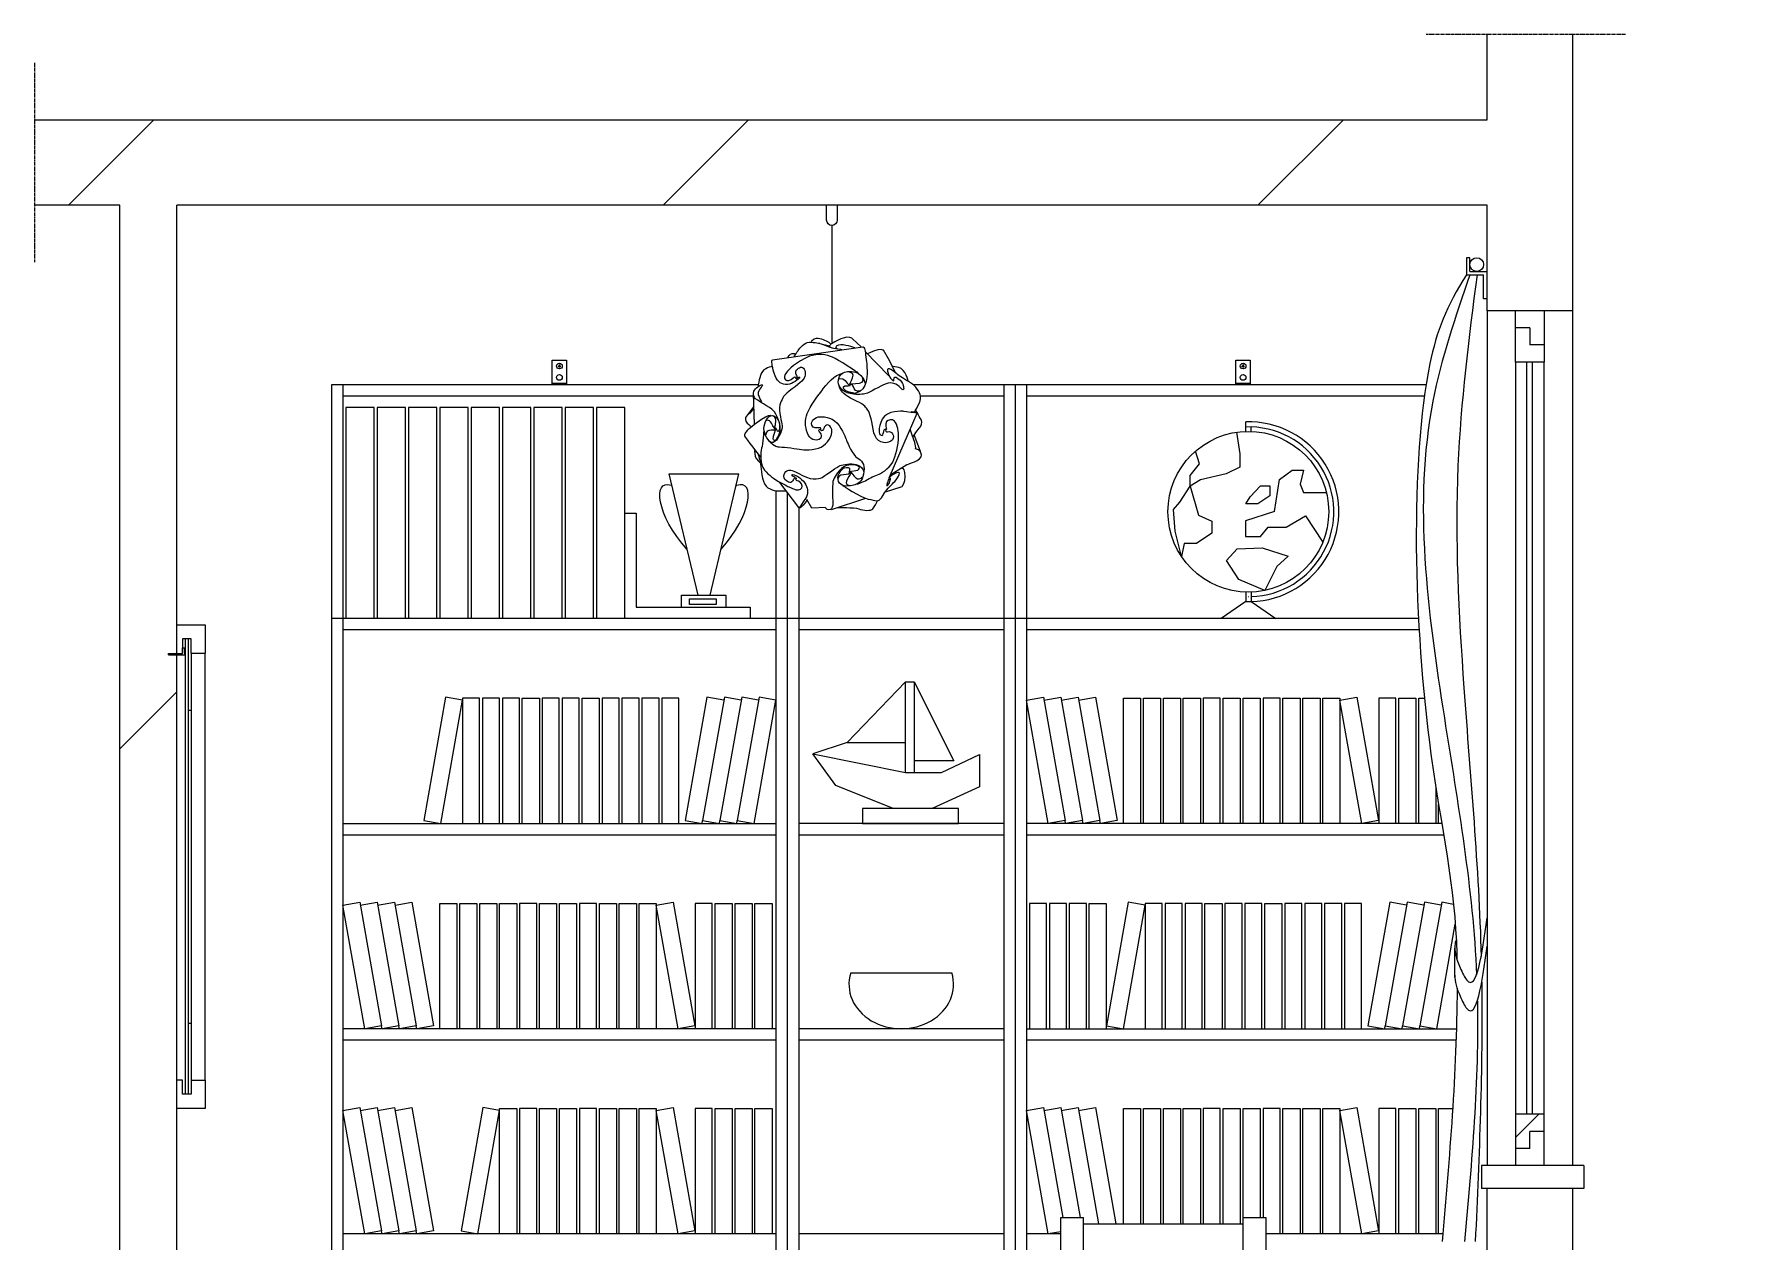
# Model space of a CAD drawing. Header units: centimetres. Extents: x -16179 to 12840, y -10704 to 3856.
# Drawn here: x -437.4 to -135.8, y -5025.3 to -4813.5 of the extents above; entities that cross this region are included whole.
import ezdxf

# ---------------------------------------------------------------- set-up
doc = ezdxf.new("R2010")
doc.units = ezdxf.units.CM
doc.header["$MEASUREMENT"] = 0
doc.linetypes.add('ACAD_ISO04W100', pattern=[0.762, 0.6096, -0.0762, 0, -0.0762])
for name, color, linetype, lineweight in [('A-LP-SEZIONI_Num_Penna__151', 151, 'Continuous', 18), ('A-prsp-2_Num_Penna__137', 137, 'Continuous', 18), ('A-SECT A-MCUT_Num_Penna__7', 7, 'Continuous', 18), ('A-SECT D-MCUT_Num_Penna__181', 181, 'Continuous', 18)]:
    doc.layers.add(name, color=color, linetype=linetype, lineweight=lineweight)

msp = doc.modelspace()

# ---------------------------------------------------------------- hatches: boundary and pattern name
at = {"layer": 'A-SECT D-MCUT_Num_Penna__181', "linetype": 'Continuous', "lineweight": 18}
h = msp.add_hatch(dxfattribs=at)
h.set_pattern_fill('ANSI31', color=181, scale=100, style=0, pattern_type=2)
h.set_pattern_definition([(45, (254.724, -5723.27), (-52.198, 52.198), [])])
h.paths.add_polyline_path([(-167.4, -4813.47), (-182.4, -4813.47), (-182.4, -4828.47), (-437.4, -4828.47), (-437.4, -4843.47), (-422.4, -4843.47), (-422.4, -5111.97), (-437.4, -5111.97), (-437.4, -5143.47), (-135.78, -5143.47), (-135.78, -5123.47), (-167.4, -5123.47), (-167.4, -5015.97), (-182.4, -5015.97), (-182.4, -5113.47), (-412.4, -5113.47), (-412.4, -4922.42), (-412.41, -4922.4), (-413.73, -4922.4, -1), (-413.73, -4922.1), (-412.4, -4922.1), (-412.4, -4843.47), (-182.4, -4843.47), (-182.4, -4861.97), (-167.4, -4861.97)])
h = msp.add_hatch(dxfattribs=at)
h.set_pattern_fill('ANSI31', color=181, scale=100, style=0, pattern_type=2)
h.set_pattern_definition([(45, (254.724, -5723.272), (-10.43957, 10.43957), [])])
h.paths.add_polyline_path([(-172.4, -5002.97), (-177.4, -5002.97), (-177.4, -5008.97), (-174.9, -5008.97), (-174.9, -5005.97), (-172.4, -5005.97)])

# ---------------------------------------------------------------- linework, layer by layer
at = {"layer": 'A-LP-SEZIONI_Num_Penna__151', "color": 151, "linetype": 'ACAD_ISO04W100', "lineweight": 18}
for p, q in [((-158.09, -4813.47), (-193.09, -4813.47)), ((-437.4, -4818.47), (-437.4, -4853.47))]:
    msp.add_line(p, q, dxfattribs=at)
at = {"layer": 'A-LP-SEZIONI_Num_Penna__151', "color": 151, "linetype": 'Continuous', "lineweight": 18}
for p, q in [((-182.4, -4861.97), (-182.4, -5011.97)), ((-167.4, -4861.97), (-167.4, -5011.97)), ((-346.48, -4874.97), (-346.48, -4870.67)), ((-346.48, -4870.67), (-343.98, -4870.67)), ((-343.98, -4870.67), (-343.98, -4874.97)), ((-226.48, -4874.97), (-226.48, -4870.67)), ((-226.48, -4870.67), (-223.98, -4870.67)), ((-223.98, -4870.67), (-223.98, -4874.97)), ((-177.4, -4870.97), (-177.4, -5002.97)), ((-172.4, -5002.97), (-172.4, -4870.97)), ((-345.48, -4871.67), (-345.27, -4871.63)), ((-345.48, -4871.67), (-344.98, -4871.67)), ((-345.48, -4871.67), (-345.27, -4871.71)), ((-345.27, -4871.63), (-345.23, -4871.42)), ((-345.23, -4871.92), (-345.27, -4871.71)), ((-345.23, -4871.42), (-345.23, -4871.92)), ((-345.23, -4871.42), (-345.19, -4871.63)), ((-345.19, -4871.71), (-345.23, -4871.92)), ((-345.19, -4871.63), (-344.98, -4871.67)), ((-345.19, -4871.71), (-344.99, -4871.67)), ((-225.48, -4871.67), (-225.27, -4871.63)), ((-225.48, -4871.67), (-224.98, -4871.67)), ((-225.48, -4871.67), (-225.27, -4871.71)), ((-225.27, -4871.63), (-225.23, -4871.42)), ((-225.23, -4871.92), (-225.27, -4871.71)), ((-225.23, -4871.42), (-225.23, -4871.92)), ((-225.23, -4871.42), (-225.19, -4871.63)), ((-225.19, -4871.71), (-225.23, -4871.92)), ((-225.19, -4871.63), (-224.98, -4871.67)), ((-225.19, -4871.71), (-224.99, -4871.67)), ((-310.32, -4874.97), (-385.23, -4874.97)), ((-385.23, -4874.97), (-385.23, -5111.97)), ((-383.23, -4874.97), (-383.23, -5111.97)), ((-311.2, -4876.97), (-383.23, -4876.97)), ((-346.48, -4874.67), (-343.98, -4874.67)), ((-193.1, -4874.97), (-283.08, -4874.97)), ((-267.23, -4876.97), (-281.84, -4876.97)), ((-267.23, -4874.97), (-267.23, -5038.97)), ((-265.23, -4874.97), (-265.23, -5038.97)), ((-263.23, -4874.97), (-263.23, -5038.97)), ((-193.4, -4876.97), (-263.23, -4876.97)), ((-226.48, -4874.67), (-223.98, -4874.67)), ((-307.23, -4893.54), (-307.23, -5038.97)), ((-305.23, -4893.8), (-305.23, -5038.97)), ((-303.23, -4896.41), (-303.23, -5038.97)), ((-194.43, -4915.97), (-385.23, -4915.97)), ((-307.23, -4917.97), (-383.23, -4917.97)), ((-267.23, -4917.97), (-303.23, -4917.97)), ((-194.33, -4917.97), (-263.23, -4917.97)), ((-412.37, -4922.1), (-411.4, -4922.1)), ((-407.4, -4996.97), (-407.4, -4922.07)), ((-409.9, -4932.07), (-409.9, -4986.97)), ((-383.23, -4951.97), (-307.23, -4951.97)), ((-267.23, -4951.97), (-303.23, -4951.97)), ((-190.34, -4951.97), (-263.23, -4951.97)), ((-307.23, -4953.97), (-383.23, -4953.97)), ((-267.23, -4953.97), (-303.23, -4953.97)), ((-190.02, -4953.97), (-263.23, -4953.97)), ((-307.23, -4987.97), (-383.23, -4987.97)), ((-267.23, -4987.97), (-303.23, -4987.97)), ((-263.23, -4987.97), (-187.77, -4987.97)), ((-307.23, -4989.97), (-383.23, -4989.97)), ((-267.23, -4989.97), (-303.23, -4989.97)), ((-187.83, -4989.97), (-263.23, -4989.97)), ((-257.22, -5038.97), (-257.22, -5021.1)), ((-257.22, -5021.1), (-253.22, -5021.1)), ((-253.22, -5038.97), (-253.22, -5021.1)), ((-225.22, -5021.1), (-221.22, -5021.1)), ((-225.22, -5038.97), (-225.22, -5021.1)), ((-221.22, -5021.1), (-221.22, -5038.97)), ((-307.23, -5023.97), (-383.23, -5023.97)), ((-267.23, -5023.97), (-303.23, -5023.97)), ((-257.22, -5023.97), (-263.23, -5023.97)), ((-253.22, -5022.22), (-225.22, -5022.22)), ((-190.18, -5023.97), (-221.22, -5023.97))]:
    msp.add_line(p, q, dxfattribs=at)
at = {"layer": 'A-LP-SEZIONI_Num_Penna__151', "color": 151, "linetype": 'Continuous', "lineweight": 18, "flags": 128}
for points in [[(-298.33, -4846.07), (-298.33, -4843.47)], [(-296.47, -4843.47), (-296.47, -4846.07)], [(-297.38, -4867.52), (-297.38, -4847.01)], [(-287.45, -4873.33), (-291.53, -4869.16)], [(-311.22, -4876.43), (-311.02, -4881.94)], [(-281.85, -4886.68), (-282.96, -4883.73)], [(-297.5, -4896.85), (-291.47, -4894.88)]]:
    msp.add_lwpolyline(points, dxfattribs=at)
msp.add_lwpolyline([(-412.4, -4922.1), (-411.37, -4922.1), (-411.37, -4921.1), (-411.04, -4921.1), (-411.04, -4922.4), (-412.37, -4922.4), (-413.73, -4922.4, -1), (-413.73, -4922.1), (-412.37, -4922.1)], format="xyb", dxfattribs=at)
at = {"layer": 'A-LP-SEZIONI_Num_Penna__151', "color": 151, "linetype": 'Continuous', "lineweight": 18}
for centre in [(-345.23, -4871.67), (-345.23, -4873.67), (-225.23, -4871.67), (-225.23, -4873.67)]:
    msp.add_circle(centre, 0.5, dxfattribs=at)
for points, knots in [([(-296.47, -4846.07), (-296.47, -4846.59), (-296.88, -4847.01), (-297.4, -4847.01), (-297.91, -4847.01), (-298.33, -4846.59), (-298.33, -4846.07)], [0, 0, 0, 0, 1, 1, 1, 2, 2, 2, 2]), ([(-303.4, -4869.05), (-303.33, -4868.91), (-302.44, -4867.73), (-301.72, -4867.55), (-300.99, -4867.36), (-299.52, -4867.7), (-299.52, -4867.7), (-299.52, -4867.7), (-297.82, -4868.15), (-297.82, -4868.15)], [0, 0, 0, 0, 1, 1, 1, 2, 2, 2, 3, 3, 3, 3]), ([(-301, -4867.43), (-301, -4867.43), (-300.73, -4866.81), (-300.08, -4866.79), (-299.42, -4866.77), (-298.46, -4867.18), (-297.96, -4867.51), (-297.46, -4867.84), (-297.53, -4867.81), (-297.53, -4867.81)], [0, 0, 0, 0, 1, 1, 1, 2, 2, 2, 3, 3, 3, 3]), ([(-295.63, -4868.8), (-295.63, -4868.8), (-296.95, -4868.7), (-297.72, -4868.4), (-298.49, -4868.1), (-299.14, -4867.84), (-299.14, -4867.84)], [0, 0, 0, 0, 1, 1, 1, 2, 2, 2, 2]), ([(-292.28, -4868.33), (-292.28, -4868.33), (-293.81, -4866.87), (-293.81, -4866.87), (-293.81, -4866.87), (-294.44, -4866.4), (-295.44, -4866.76), (-296.43, -4867.11), (-297.58, -4867.8), (-297.72, -4867.99), (-297.86, -4868.18), (-297.85, -4868.26), (-297.64, -4868.37), (-297.43, -4868.47), (-297.39, -4868.5), (-297.39, -4868.5)], [0, 0, 0, 0, 1, 1, 1, 2, 2, 2, 3, 3, 3, 4, 4, 4, 5, 5, 5, 5]), ([(-293.4, -4868.48), (-293.4, -4868.48), (-295.37, -4867.76), (-296.23, -4867.99), (-297.09, -4868.22), (-296.61, -4868.6), (-296.39, -4868.67)], [0, 0, 0, 0, 1, 1, 1, 2, 2, 2, 2]), ([(-307.93, -4870.71), (-307.88, -4870.65), (-307.8, -4870.6), (-307.8, -4870.6), (-307.8, -4870.6), (-291.98, -4868.32), (-291.98, -4868.32), (-291.98, -4868.32), (-291.68, -4868.3), (-291.57, -4869.04), (-291.46, -4869.79), (-291.27, -4871.2), (-291.25, -4872.01), (-291.22, -4872.81), (-291.01, -4876.04), (-293.24, -4876.41), (-295.47, -4876.78), (-296.27, -4875.21), (-296.28, -4874.46)], [0, 0, 0, 0, 1, 1, 1, 2, 2, 2, 3, 3, 3, 4, 4, 4, 5, 5, 5, 6, 6, 6, 6]), ([(-292.8, -4872.87), (-292.8, -4872.87), (-296.4, -4870.44), (-297.3, -4870.12), (-298.2, -4869.79), (-299.92, -4869.14), (-302.15, -4870.33), (-304.38, -4871.51), (-305.3, -4872.66), (-305.51, -4872.98), (-305.72, -4873.31), (-305.78, -4873.76), (-305.67, -4873.93)], [0, 0, 0, 0, 1, 1, 1, 2, 2, 2, 3, 3, 3, 4, 4, 4, 4]), ([(-305.13, -4870.15), (-305.13, -4870.15), (-304.81, -4869.49), (-304.35, -4869.49), (-303.88, -4869.49), (-303.71, -4869.52), (-303.71, -4869.52)], [0, 0, 0, 0, 1, 1, 1, 2, 2, 2, 2]), ([(-286.25, -4872.79), (-286.25, -4872.79), (-287.49, -4870.39), (-287.49, -4870.39), (-287.49, -4870.39), (-288.33, -4868.91), (-288.33, -4868.91), (-288.33, -4868.91), (-288.95, -4868.55), (-290.08, -4869.04), (-291.2, -4869.54), (-291.12, -4869.57), (-291.12, -4869.57)], [0, 0, 0, 0, 1, 1, 1, 2, 2, 2, 3, 3, 3, 4, 4, 4, 4]), ([(-307.9, -4871.74), (-307.9, -4871.74), (-309.38, -4872), (-309.8, -4872.96), (-310.23, -4873.93), (-310.35, -4875.24), (-310.35, -4875.24)], [0, 0, 0, 0, 1, 1, 1, 2, 2, 2, 2]), ([(-303.69, -4873.8), (-303.69, -4873.8), (-303.39, -4873.6), (-303.49, -4873.46), (-303.59, -4873.32), (-303.98, -4872.69), (-303.6, -4872.33), (-303.23, -4871.96), (-302.54, -4871.57), (-302.27, -4872.22), (-301.99, -4872.88), (-301.98, -4873.63), (-302.65, -4874.3), (-303.32, -4874.96), (-305.52, -4876.42), (-305.87, -4877.04), (-306.21, -4877.65), (-306.79, -4878.35), (-306.54, -4880), (-306.3, -4881.65), (-305.96, -4882.14), (-306.28, -4883.12), (-306.6, -4884.11), (-307.57, -4885.64), (-308.34, -4884.89), (-309.11, -4884.14), (-309.55, -4882.88), (-309.2, -4881.79), (-308.85, -4880.7), (-308.05, -4879.86), (-307.17, -4880.69), (-306.29, -4881.51), (-306.65, -4883.1), (-306.81, -4883.15), (-306.97, -4883.21), (-307.25, -4882.56), (-307.25, -4882.56), (-307.25, -4882.56), (-307.41, -4882.58), (-307.38, -4882.61), (-307.35, -4882.65), (-307.52, -4882.48), (-307.38, -4882.14), (-307.24, -4881.8), (-307, -4880.51), (-307.92, -4880.39)], [0, 0, 0, 0, 1, 1, 1, 2, 2, 2, 3, 3, 3, 4, 4, 4, 5, 5, 5, 6, 6, 6, 7, 7, 7, 8, 8, 8, 9, 9, 9, 10, 10, 10, 11, 11, 11, 12, 12, 12, 13, 13, 13, 14, 14, 14, 15, 15, 15, 15]), ([(-305.67, -4873.93), (-305.56, -4874.09), (-305.14, -4874.48), (-304.53, -4874.03), (-303.91, -4873.59), (-303.97, -4873.52), (-303.83, -4873.64), (-303.68, -4873.76), (-303.82, -4874), (-303.67, -4873.86), (-303.52, -4873.73), (-302.76, -4873.38), (-303.15, -4873.81), (-303.54, -4874.24), (-304.68, -4875.02), (-305.56, -4874.92)], [0, 0, 0, 0, 1, 1, 1, 2, 2, 2, 3, 3, 3, 4, 4, 4, 5, 5, 5, 5]), ([(-299.62, -4883.21), (-299.21, -4883.58), (-299.06, -4884.35), (-299.63, -4884.58), (-300.2, -4884.81), (-301.31, -4884.67), (-301.71, -4883.44), (-302.11, -4882.2), (-302.17, -4881.18), (-301.75, -4879.99), (-301.32, -4878.81), (-299.64, -4876.57), (-299.53, -4876.47), (-299.42, -4876.36), (-297.7, -4873.89), (-296.66, -4873.41), (-295.62, -4872.93), (-295.48, -4872.89), (-295.48, -4872.89)], [0, 0, 0, 0, 1, 1, 1, 2, 2, 2, 3, 3, 3, 4, 4, 4, 5, 5, 5, 6, 6, 6, 6]), ([(-296.28, -4874.46), (-296.3, -4873.71), (-295.95, -4872.54), (-293.96, -4872.63), (-291.97, -4872.71), (-291.57, -4874.63), (-291.56, -4874.79)], [0, 0, 0, 0, 1, 1, 1, 2, 2, 2, 2]), ([(-296.2, -4873.97), (-296.2, -4873.97), (-295.62, -4873.57), (-295.09, -4874.23), (-294.56, -4874.9), (-294.33, -4875.17), (-294.17, -4875.07)], [0, 0, 0, 0, 1, 1, 1, 2, 2, 2, 2]), ([(-294.17, -4874.99), (-294.29, -4874.9), (-294.19, -4874.69), (-294.19, -4874.69), (-294.19, -4874.69), (-293.72, -4873.86), (-293.67, -4873.3), (-293.63, -4872.74), (-294.67, -4872.68), (-294.67, -4872.68)], [0, 0, 0, 0, 1, 1, 1, 2, 2, 2, 3, 3, 3, 3]), ([(-292.18, -4875.92), (-292.18, -4875.92), (-292.88, -4876.31), (-293.24, -4875.95), (-293.6, -4875.59), (-293.73, -4874.95), (-293.86, -4874.93), (-294, -4874.91), (-294.12, -4874.91), (-294.12, -4874.91), (-294.19, -4874.73), (-293.54, -4874.78), (-292.57, -4874.69), (-291.61, -4874.59), (-292.03, -4873.79), (-292.03, -4873.79)], [0, 0, 0, 0, 1, 1, 1, 2, 2, 2, 3, 3, 3, 4, 4, 4, 5, 5, 5, 5]), ([(-283.61, -4874.6), (-284.59, -4874.07), (-285.53, -4873.39), (-286.01, -4873.05), (-286.49, -4872.71), (-287.79, -4871.48), (-287.62, -4872.6), (-287.45, -4873.71), (-286.76, -4874.15), (-286.65, -4874.22), (-286.53, -4874.29), (-286.49, -4874.35), (-286.51, -4874.04)], [0, 0, 0, 0, 1, 1, 1, 2, 2, 2, 3, 3, 3, 4, 4, 4, 4]), ([(-283.98, -4874.34), (-283.98, -4874.34), (-284.43, -4872.23), (-285.67, -4871.94), (-286.91, -4871.64), (-286.77, -4871.74), (-286.77, -4871.74)], [0, 0, 0, 0, 1, 1, 1, 2, 2, 2, 2]), ([(-286.51, -4874.04), (-286.52, -4873.73), (-286.36, -4873.36), (-285.8, -4873.84), (-285.24, -4874.32), (-285, -4874.67), (-284.92, -4874.96)], [0, 0, 0, 0, 1, 1, 1, 2, 2, 2, 2]), ([(-307.25, -4882.71), (-307.25, -4882.71), (-307.81, -4884.2), (-307.74, -4884.42), (-307.66, -4884.65), (-307.27, -4885.2), (-306.64, -4883.65), (-306, -4882.11), (-307.22, -4879.96), (-307.7, -4879.46), (-308.17, -4878.96), (-310.72, -4877.69), (-310.99, -4877.19), (-311.26, -4876.68), (-311.3, -4876.17), (-310.82, -4875.69), (-310.34, -4875.21), (-309.31, -4874.52), (-309.68, -4875.25), (-309.68, -4875.25), (-310.63, -4876.08), (-310.25, -4876.97), (-309.87, -4877.86), (-309.7, -4878.05), (-309.7, -4878.05)], [0, 0, 0, 0, 1, 1, 1, 2, 2, 2, 3, 3, 3, 4, 4, 4, 5, 5, 5, 6, 6, 6, 7, 7, 7, 8, 8, 8, 8]), ([(-284.76, -4879.64), (-285.05, -4879.58), (-287.69, -4879.39), (-288.55, -4881.02), (-289.41, -4882.66), (-289.09, -4883.63), (-288.88, -4883.75), (-288.66, -4883.86), (-288.52, -4883.94), (-288.38, -4883.51), (-288.24, -4883.07), (-288.2, -4882.45), (-288.02, -4882.89), (-287.83, -4883.32), (-287.87, -4883.21), (-287.35, -4883.18), (-286.83, -4883.15), (-286.07, -4884.26), (-287.08, -4884.86), (-288.1, -4885.47), (-289.65, -4885.07), (-290.02, -4883.37), (-290.39, -4881.66), (-290.65, -4879.88), (-291.09, -4879.4), (-291.53, -4878.92), (-291.44, -4878.57), (-293.07, -4877.83), (-294.69, -4877.1), (-295.58, -4876.4), (-295.87, -4875.76), (-296.17, -4875.13), (-296.17, -4875.13), (-296.17, -4875.13)], [0, 0, 0, 0, 1, 1, 1, 2, 2, 2, 3, 3, 3, 4, 4, 4, 5, 5, 5, 6, 6, 6, 7, 7, 7, 8, 8, 8, 9, 9, 9, 10, 10, 10, 11, 11, 11, 11]), ([(-293.54, -4876.41), (-293.54, -4876.41), (-295.12, -4876.22), (-295.36, -4875.64), (-295.59, -4875.06), (-294.81, -4875.14), (-294.57, -4875.14), (-294.34, -4875.14), (-294.12, -4875.05), (-294.12, -4875.05)], [0, 0, 0, 0, 1, 1, 1, 2, 2, 2, 3, 3, 3, 3]), ([(-284.92, -4874.96), (-284.85, -4875.24), (-284.54, -4876.35), (-285.31, -4875.55), (-286.07, -4874.74), (-286.89, -4874.42), (-287.9, -4874.8), (-288.92, -4875.18), (-290.89, -4876.37), (-291.41, -4876.5), (-291.93, -4876.62), (-292.9, -4876.79), (-293.93, -4876.56), (-294.95, -4876.33), (-294.78, -4876.34), (-294.78, -4876.34)], [0, 0, 0, 0, 1, 1, 1, 2, 2, 2, 3, 3, 3, 4, 4, 4, 5, 5, 5, 5]), ([(-282.91, -4879.74), (-282.91, -4879.74), (-281.65, -4877.81), (-281.83, -4877), (-282.02, -4876.2), (-282.64, -4875.14), (-283.61, -4874.6)], [0, 0, 0, 0, 1, 1, 1, 2, 2, 2, 2]), ([(-311.19, -4878.82), (-311.19, -4878.82), (-312.55, -4880.71), (-312.55, -4880.71), (-312.55, -4880.71), (-312.7, -4881.25), (-312.27, -4881.67), (-311.83, -4882.1), (-311.54, -4882.35), (-311.54, -4882.35)], [0, 0, 0, 0, 1, 1, 1, 2, 2, 2, 3, 3, 3, 3]), ([(-287.35, -4891.28), (-287.35, -4891.28), (-283.95, -4883.48), (-283.95, -4883.48), (-283.95, -4883.48), (-282.44, -4879.92), (-282.44, -4879.92), (-282.44, -4879.92), (-283.61, -4879.53), (-283.51, -4879.77)], [0, 0, 0, 0, 1, 1, 1, 2, 2, 2, 3, 3, 3, 3]), ([(-308.16, -4880.34), (-308.16, -4880.34), (-308.74, -4880.34), (-309.75, -4881.05), (-310.76, -4881.76), (-312.17, -4882.88), (-312.17, -4882.88), (-312.17, -4882.88), (-312.94, -4883.64), (-312.76, -4883.97), (-312.58, -4884.3), (-309.95, -4887.65), (-309.95, -4887.65)], [0, 0, 0, 0, 1, 1, 1, 2, 2, 2, 3, 3, 3, 4, 4, 4, 4]), ([(-309.36, -4882.92), (-309.36, -4882.92), (-309.55, -4885.43), (-309.74, -4886.1), (-309.93, -4886.76), (-310.13, -4888.95), (-309.24, -4889.92), (-308.35, -4890.88), (-307.83, -4891.36), (-306.19, -4892.22), (-304.55, -4893.09), (-303.79, -4893.49), (-303.26, -4893.42), (-302.73, -4893.35), (-302.39, -4892.89), (-302.73, -4892.33), (-303.07, -4891.77), (-303.5, -4891.88), (-303.63, -4891.75), (-303.77, -4891.62), (-303.75, -4891.43), (-303.62, -4891.43)], [0, 0, 0, 0, 1, 1, 1, 2, 2, 2, 3, 3, 3, 4, 4, 4, 5, 5, 5, 6, 6, 6, 7, 7, 7, 7]), ([(-307.38, -4882.76), (-307.38, -4882.76), (-307.34, -4882.89), (-307.53, -4882.9), (-307.72, -4882.91), (-308.49, -4883), (-308.49, -4883), (-308.49, -4883), (-309.1, -4883.24), (-309.01, -4883.73)], [0, 0, 0, 0, 1, 1, 1, 2, 2, 2, 3, 3, 3, 3]), ([(-307.37, -4882.68), (-307.37, -4882.68), (-307.43, -4882.77), (-307.65, -4882.35), (-307.88, -4881.93), (-308.44, -4880.83), (-308.92, -4881.29)], [0, 0, 0, 0, 1, 1, 1, 2, 2, 2, 2]), ([(-308.34, -4884.93), (-308.34, -4884.93), (-307.5, -4885.87), (-306.57, -4885.87), (-305.65, -4885.87), (-303.55, -4886.2), (-302.71, -4886.32), (-301.88, -4886.44), (-299.84, -4886.36), (-298.88, -4885.64), (-297.92, -4884.92), (-297, -4883.42), (-297.56, -4882.44)], [0, 0, 0, 0, 1, 1, 1, 2, 2, 2, 3, 3, 3, 4, 4, 4, 4]), ([(-299.34, -4882.74), (-299.34, -4882.74), (-299.28, -4882.48), (-299.61, -4882.51), (-299.94, -4882.55), (-300.74, -4882.68), (-300.93, -4882.02), (-301.11, -4881.36), (-300.4, -4880.59), (-299.46, -4880.57), (-298.52, -4880.54), (-297.09, -4880.73), (-296.14, -4882.13), (-295.2, -4883.54), (-294.87, -4884.62), (-294.77, -4884.86), (-294.68, -4885.1), (-293.76, -4887.31), (-292.96, -4887.77), (-292.17, -4888.22), (-291.62, -4888.86), (-291.77, -4890.17), (-291.92, -4891.48), (-292.4, -4892.37), (-293.86, -4892.64), (-295.32, -4892.9), (-296.14, -4892.58), (-296.33, -4891.59), (-296.52, -4890.59), (-295.57, -4889.66), (-295.17, -4889.54), (-294.76, -4889.41), (-294.13, -4889.38), (-294.31, -4889.93), (-294.49, -4890.48), (-294.34, -4890.46), (-294.34, -4890.46)], [0, 0, 0, 0, 1, 1, 1, 2, 2, 2, 3, 3, 3, 4, 4, 4, 5, 5, 5, 6, 6, 6, 7, 7, 7, 8, 8, 8, 9, 9, 9, 10, 10, 10, 11, 11, 11, 12, 12, 12, 12]), ([(-297.56, -4882.44), (-298.12, -4881.47), (-298.73, -4882.38), (-298.73, -4882.38), (-298.73, -4882.38), (-299.01, -4883.15), (-299.21, -4883.06), (-299.4, -4882.96), (-299.37, -4882.82), (-299.37, -4882.82), (-299.37, -4882.82), (-300.03, -4882.84), (-299.62, -4883.21)], [0, 0, 0, 0, 1, 1, 1, 2, 2, 2, 3, 3, 3, 4, 4, 4, 4]), ([(-285.7, -4883.52), (-285.81, -4882.32), (-286.27, -4881.19), (-286.76, -4881.14), (-287.25, -4881.08), (-287.94, -4881.15), (-287.96, -4881.81), (-287.97, -4882.48), (-287.68, -4882.8), (-287.89, -4882.82)], [0, 0, 0, 0, 1, 1, 1, 2, 2, 2, 3, 3, 3, 3]), ([(-283.18, -4884.11), (-283.18, -4884.11), (-282.17, -4882.62), (-281.95, -4882.45), (-281.72, -4882.28), (-281.51, -4881.53), (-281.67, -4881.22)], [0, 0, 0, 0, 1, 1, 1, 2, 2, 2, 2]), ([(-293.05, -4892.43), (-293.05, -4892.43), (-291.3, -4891.76), (-291.13, -4891.58), (-290.96, -4891.4), (-289.78, -4890.87), (-289.13, -4890.65), (-288.48, -4890.42), (-286.96, -4889.29), (-286.51, -4888.09), (-286.05, -4886.89), (-285.59, -4884.72), (-285.7, -4883.52)], [0, 0, 0, 0, 1, 1, 1, 2, 2, 2, 3, 3, 3, 4, 4, 4, 4]), ([(-281.67, -4887.28), (-281.78, -4886.34), (-282.7, -4886.2), (-282.7, -4886.2), (-282.7, -4886.2), (-282.61, -4885.33), (-283.06, -4884.44)], [0, 0, 0, 0, 1, 1, 1, 2, 2, 2, 2]), ([(-310.96, -4886.47), (-310.96, -4886.47), (-311.05, -4887.49), (-310.63, -4887.98), (-310.2, -4888.47), (-309.95, -4888.72), (-309.95, -4888.72)], [0, 0, 0, 0, 1, 1, 1, 2, 2, 2, 2]), ([(-310.37, -4887.2), (-310.37, -4887.2), (-309.96, -4888.28), (-309.86, -4889.31), (-309.75, -4890.35), (-309.61, -4892.4), (-308.63, -4893.03), (-307.64, -4893.65), (-306.52, -4893.61), (-306.15, -4893.59), (-305.78, -4893.57), (-305.43, -4893.56), (-305.43, -4893.56)], [0, 0, 0, 0, 1, 1, 1, 2, 2, 2, 3, 3, 3, 4, 4, 4, 4]), ([(-294.33, -4890.2), (-294.33, -4890.2), (-292.85, -4889.93), (-292.85, -4889.93), (-292.85, -4889.93), (-292.14, -4889.44), (-292.9, -4889.16), (-293.66, -4888.87), (-295.12, -4888.84), (-296.07, -4890.01), (-297.01, -4891.19), (-297.23, -4891.37), (-297.3, -4892.87), (-297.38, -4894.37), (-297.17, -4895.56), (-297.26, -4896.07), (-297.36, -4896.57), (-297.44, -4896.93), (-297.94, -4896.9), (-298.44, -4896.87), (-298.52, -4896.52), (-298.52, -4896.52), (-298.52, -4896.52), (-300.91, -4896.62), (-300.91, -4896.62), (-300.91, -4896.62), (-301.8, -4895.09), (-301.8, -4895.09), (-301.8, -4895.09), (-301.82, -4895.22), (-301.84, -4895.3), (-301.86, -4895.38), (-302.33, -4896), (-302.75, -4896.37), (-303.18, -4896.75), (-303.19, -4896.47), (-303.19, -4896.47), (-303.19, -4896.47), (-306.54, -4892.09), (-306.54, -4892.09)], [0, 0, 0, 0, 1, 1, 1, 2, 2, 2, 3, 3, 3, 4, 4, 4, 5, 5, 5, 6, 6, 6, 7, 7, 7, 8, 8, 8, 9, 9, 9, 10, 10, 10, 11, 11, 11, 12, 12, 12, 13, 13, 13, 13]), ([(-303.54, -4891.43), (-303.54, -4891.43), (-303.98, -4891.17), (-304.11, -4891.47), (-304.24, -4891.76), (-304.44, -4892.5), (-305.36, -4891.84), (-306.29, -4891.18), (-305.63, -4890.03), (-305.14, -4889.98), (-304.65, -4889.93), (-304.48, -4889.84), (-302.54, -4890.87), (-300.59, -4891.9), (-299.44, -4891.41), (-298.89, -4891.08), (-298.34, -4890.75), (-296.43, -4889.31), (-295.93, -4889.13), (-295.43, -4888.95), (-294.05, -4888.71), (-293.13, -4888.95), (-292.21, -4889.2), (-291.83, -4889.81), (-291.82, -4890.21)], [0, 0, 0, 0, 1, 1, 1, 2, 2, 2, 3, 3, 3, 4, 4, 4, 5, 5, 5, 6, 6, 6, 7, 7, 7, 8, 8, 8, 8]), ([(-287.04, -4890.73), (-287.04, -4890.73), (-284.26, -4888.97), (-284.26, -4888.97), (-284.26, -4888.97), (-281.55, -4888.21), (-281.67, -4887.28)], [0, 0, 0, 0, 1, 1, 1, 2, 2, 2, 2]), ([(-303.78, -4891.26), (-303.78, -4891.26), (-304.82, -4890.68), (-304.27, -4890.69), (-303.72, -4890.7), (-302.34, -4891.7), (-301.97, -4892.52), (-301.6, -4893.35), (-301.53, -4894.04), (-302.05, -4894.92), (-302.56, -4895.8), (-303.02, -4896.39), (-303.02, -4896.39), (-303.02, -4896.39), (-303.1, -4896.53), (-303.04, -4896.53)], [0, 0, 0, 0, 1, 1, 1, 2, 2, 2, 3, 3, 3, 4, 4, 4, 5, 5, 5, 5]), ([(-294.31, -4890.41), (-294.31, -4890.41), (-294.2, -4890.65), (-294.87, -4890.69), (-295.54, -4890.73), (-296.32, -4890.83), (-296.32, -4891.39)], [0, 0, 0, 0, 1, 1, 1, 2, 2, 2, 2]), ([(-295.54, -4892.62), (-295.54, -4892.62), (-292.45, -4894.7), (-291.06, -4895.01), (-289.68, -4895.32), (-289.2, -4895.54), (-288.72, -4894.8), (-288.24, -4894.05), (-288.14, -4893.81), (-288.14, -4893.81), (-288.14, -4893.81), (-287, -4892.54), (-286.56, -4892.12), (-286.12, -4891.69), (-284.85, -4890.07), (-286.04, -4890.41), (-287.22, -4890.75), (-287.46, -4891.66), (-287.56, -4891.88), (-287.66, -4892.09), (-288, -4892.99), (-287.62, -4892.62)], [0, 0, 0, 0, 1, 1, 1, 2, 2, 2, 3, 3, 3, 4, 4, 4, 5, 5, 5, 6, 6, 6, 7, 7, 7, 7]), ([(-294.31, -4890.34), (-294.31, -4890.34), (-294.03, -4890.4), (-294.21, -4890.73), (-294.39, -4891.06), (-295.01, -4891.92), (-294.89, -4892.19), (-294.77, -4892.47), (-294.56, -4892.65), (-294.14, -4892.65)], [0, 0, 0, 0, 1, 1, 1, 2, 2, 2, 3, 3, 3, 3]), ([(-294.32, -4890.27), (-294.32, -4890.27), (-294.12, -4890.07), (-293.77, -4890.62), (-293.42, -4891.17), (-292.96, -4891.62), (-292.59, -4891.48), (-292.22, -4891.35), (-292.02, -4891.11), (-292.02, -4891.11)], [0, 0, 0, 0, 1, 1, 1, 2, 2, 2, 3, 3, 3, 3]), ([(-288.14, -4893.81), (-288.14, -4893.81), (-285.09, -4892.81), (-285.09, -4892.81), (-285.09, -4892.81), (-284.44, -4892.06), (-284.52, -4891.03), (-284.59, -4890), (-284.78, -4889.48), (-285.11, -4889.63)], [0, 0, 0, 0, 1, 1, 1, 2, 2, 2, 3, 3, 3, 3]), ([(-296.34, -4896.52), (-296.34, -4896.52), (-293.56, -4896.45), (-292.7, -4896.73), (-291.84, -4897.01), (-290.56, -4897.15), (-290.24, -4896.74), (-289.93, -4896.33), (-289.51, -4895.63), (-289.48, -4895.42), (-289.45, -4895.21), (-289.47, -4895.3), (-289.47, -4895.3)], [0, 0, 0, 0, 1, 1, 1, 2, 2, 2, 3, 3, 3, 4, 4, 4, 4])]:
    msp.add_open_spline(points, degree=3, knots=knots, dxfattribs=at)
for points in [[(-307.54, -4872.9), (-307.98, -4871.5), (-307.97, -4870.77), (-307.93, -4870.71)], [(-304.04, -4870), (-304.04, -4870), (-303.47, -4869.19), (-303.4, -4869.05)], [(-305.56, -4874.92), (-306.44, -4874.82), (-307.11, -4874.29), (-307.54, -4872.9)], [(-311.18, -4879.12), (-311.18, -4879.12), (-311.78, -4879.98), (-312.11, -4880.19)], [(-282.53, -4879.95), (-282.53, -4879.95), (-284.46, -4879.7), (-284.76, -4879.64)], [(-281.67, -4881.22), (-281.82, -4880.91), (-282.68, -4879.39), (-282.68, -4879.39)], [(-287.89, -4882.82), (-288.1, -4882.83), (-288.07, -4882.75), (-288.07, -4882.75)], [(-283.06, -4884.44), (-283.51, -4883.55), (-283.6, -4882.8), (-283.6, -4882.8)], [(-287.62, -4892.62), (-287.24, -4892.26), (-287.06, -4891.45), (-287.13, -4891.34)]]:
    msp.add_open_spline(points, degree=3, dxfattribs=at)
at = {"layer": 'A-prsp-2_Num_Penna__137', "color": 137, "linetype": 'Continuous', "lineweight": 18}
for p, q in [((-224.77, -4883.14), (-224.77, -4881.48)), ((-223.82, -4883.14), (-223.82, -4882.36)), ((-226.35, -4883.28), (-225.8, -4887.07)), ((-234.53, -4890.88), (-232.86, -4888.83)), ((-232.86, -4888.83), (-233.58, -4886.61)), ((-225.8, -4887.07), (-225.8, -4889.39)), ((-320.9, -4911.9), (-325.95, -4890.56)), ((-325.95, -4890.56), (-313.73, -4890.56)), ((-318.78, -4911.9), (-313.73, -4890.56)), ((-234.53, -4892.74), (-234.53, -4890.88)), ((-232.68, -4891.63), (-234.53, -4892.74)), ((-228.21, -4890.6), (-232.68, -4891.63)), ((-225.8, -4889.39), (-228.21, -4890.6)), ((-219.72, -4897.22), (-218.81, -4891.56)), ((-218.81, -4891.56), (-216.62, -4889.94)), ((-216.62, -4889.94), (-214.62, -4889.94)), ((-214.62, -4889.94), (-215.19, -4892.42)), ((-236.34, -4895.54), (-234.53, -4892.74)), ((-234.53, -4892.74), (-233.05, -4897.86)), ((-224.72, -4895.86), (-223.96, -4894.62)), ((-223.96, -4894.62), (-222.15, -4892.71)), ((-220.53, -4894.43), (-222.62, -4895.86)), ((-222.15, -4892.71), (-220.53, -4892.71)), ((-220.53, -4892.71), (-220.53, -4894.43)), ((-215.19, -4892.42), (-214.62, -4893.85)), ((-214.62, -4893.85), (-210.61, -4893.85)), ((-333.73, -4897.47), (-331.73, -4897.47)), ((-331.73, -4897.47), (-331.73, -4913.97)), ((-237.46, -4896.84), (-236.34, -4895.54)), ((-237.15, -4900.62), (-237.46, -4896.84)), ((-233.05, -4897.86), (-230.72, -4898.88)), ((-219.72, -4897.22), (-224.82, -4898.81)), ((-222.62, -4895.86), (-224.72, -4895.86)), ((-217.67, -4899.96), (-214.24, -4897.95)), ((-214.24, -4897.95), (-211.25, -4902.59)), ((-236.03, -4905.08), (-237.15, -4900.62)), ((-230.72, -4901.02), (-233.42, -4902.79)), ((-230.72, -4898.88), (-230.72, -4901.02)), ((-224.82, -4898.81), (-224.82, -4901.58)), ((-222.15, -4901.58), (-220.81, -4899.96)), ((-220.81, -4899.96), (-217.67, -4899.96)), ((-235.56, -4902.79), (-236.03, -4905.08)), ((-233.42, -4902.79), (-235.56, -4902.79)), ((-228.15, -4905.77), (-226.25, -4903.77)), ((-226.25, -4903.77), (-221.86, -4903.58)), ((-224.82, -4901.58), (-222.15, -4901.58)), ((-221.86, -4903.58), (-217.29, -4905.01)), ((-225.96, -4909.11), (-228.15, -4905.77)), ((-219.29, -4906.82), (-221.39, -4911.04)), ((-217.29, -4905.01), (-219.29, -4906.82)), ((-221.39, -4911.04), (-225.96, -4909.11)), ((-323.79, -4913.97), (-323.79, -4911.9)), ((-323.79, -4911.9), (-316.01, -4911.9)), ((-316.01, -4911.9), (-316.01, -4913.97)), ((-224.76, -4913.01), (-229.08, -4915.97)), ((-224.76, -4911.33), (-224.76, -4913.01)), ((-224.76, -4913.01), (-223.82, -4913.01)), ((-223.82, -4911.33), (-223.82, -4912.99)), ((-223.8, -4913.01), (-219.5, -4915.97)), ((-331.73, -4913.97), (-311.73, -4913.97)), ((-311.73, -4913.97), (-311.73, -4915.97)), ((-284.49, -4927.11), (-294.7, -4937.71)), ((-284.49, -4943.01), (-284.49, -4927.11)), ((-284.49, -4927.11), (-282.98, -4927.11)), ((-282.98, -4927.11), (-282.98, -4943.01)), ((-282.98, -4927.11), (-275.97, -4940.96)), ((-294.7, -4937.71), (-300.75, -4939.73)), ((-296.72, -4945.28), (-300.75, -4939.73)), ((-300.75, -4939.73), (-284.49, -4943.01)), ((-294.7, -4937.71), (-284.49, -4937.71)), ((-278.19, -4943.01), (-271.5, -4939.85)), ((-271.5, -4939.85), (-271.5, -4945.53)), ((-284.49, -4943.01), (-278.19, -4943.01)), ((-275.97, -4940.96), (-282.98, -4940.96)), ((-286.63, -4949.31), (-296.72, -4945.28)), ((-271.5, -4945.53), (-279.82, -4949.31)), ((-294.11, -4978.16), (-276.36, -4978.16))]:
    msp.add_line(p, q, dxfattribs=at)
at = {"layer": 'A-prsp-2_Num_Penna__137', "color": 137, "linetype": 'Continuous', "lineweight": 18, "flags": 128}
for points in [[(-377.73, -4915.97), (-377.73, -4878.97), (-382.73, -4878.97), (-382.73, -4915.97)], [(-372.23, -4915.97), (-372.23, -4878.97), (-377.23, -4878.97), (-377.23, -4915.97)], [(-366.73, -4915.97), (-366.73, -4878.97), (-371.73, -4878.97), (-371.73, -4915.97)], [(-361.23, -4915.97), (-361.23, -4878.97), (-366.23, -4878.97), (-366.23, -4915.97)], [(-355.73, -4915.97), (-355.73, -4878.97), (-360.73, -4878.97), (-360.73, -4915.97)], [(-350.23, -4915.97), (-350.23, -4878.97), (-355.23, -4878.97), (-355.23, -4915.97)], [(-344.73, -4915.97), (-344.73, -4878.97), (-349.73, -4878.97), (-349.73, -4915.97)], [(-339.23, -4915.97), (-339.23, -4878.97), (-344.23, -4878.97), (-344.23, -4915.97)], [(-333.73, -4915.97), (-333.73, -4878.97), (-338.73, -4878.97), (-338.73, -4915.97)], [(-359.25, -4951.97), (-359.25, -4929.97), (-362.25, -4929.97), (-362.25, -4951.97)], [(-355.75, -4951.97), (-355.75, -4929.97), (-358.75, -4929.97), (-358.75, -4951.97)], [(-352.25, -4951.97), (-352.25, -4929.97), (-355.25, -4929.97), (-355.25, -4951.97)], [(-351.75, -4951.97), (-351.75, -4929.97), (-348.75, -4929.97), (-348.75, -4951.97)], [(-345.25, -4951.97), (-345.25, -4929.97), (-348.25, -4929.97), (-348.25, -4951.97)], [(-341.75, -4951.97), (-341.75, -4929.97), (-344.75, -4929.97), (-344.75, -4951.97)], [(-341.25, -4951.97), (-341.25, -4929.97), (-338.25, -4929.97), (-338.25, -4951.97)], [(-334.75, -4951.97), (-334.75, -4929.97), (-337.75, -4929.97), (-337.75, -4951.97)], [(-331.25, -4951.97), (-331.25, -4929.97), (-334.25, -4929.97), (-334.25, -4951.97)], [(-327.75, -4951.97), (-327.75, -4929.97), (-330.75, -4929.97), (-330.75, -4951.97)], [(-324.25, -4951.97), (-324.25, -4929.97), (-327.25, -4929.97), (-327.25, -4951.97)], [(-316.37, -4930.3), (-319.33, -4929.78), (-323.15, -4951.45), (-320.19, -4951.97), (-320.1, -4951.45)], [(-313.32, -4930.3), (-316.28, -4929.78), (-320.1, -4951.45), (-317.15, -4951.97), (-317.05, -4951.45)], [(-310.28, -4930.3), (-313.23, -4929.78), (-317.05, -4951.45), (-314.1, -4951.97), (-314.01, -4951.45)], [(-260.19, -4930.3), (-257.23, -4929.78), (-253.41, -4951.45), (-256.37, -4951.97), (-256.46, -4951.45)], [(-257.14, -4930.3), (-254.19, -4929.78), (-250.37, -4951.45), (-253.32, -4951.97), (-253.41, -4951.45)], [(-254.09, -4930.3), (-251.14, -4929.78), (-247.32, -4951.45), (-250.27, -4951.97), (-250.37, -4951.45)], [(-246.22, -4951.97), (-246.22, -4929.97), (-243.22, -4929.97), (-243.22, -4951.97)], [(-242.72, -4951.97), (-242.72, -4929.97), (-239.72, -4929.97), (-239.72, -4951.97)], [(-239.22, -4951.97), (-239.22, -4929.97), (-236.22, -4929.97), (-236.22, -4951.97)], [(-235.72, -4951.97), (-235.72, -4929.97), (-232.72, -4929.97), (-232.72, -4951.97)], [(-229.22, -4951.97), (-229.22, -4929.97), (-232.22, -4929.97), (-232.22, -4951.97)], [(-228.72, -4951.97), (-228.72, -4929.97), (-225.72, -4929.97), (-225.72, -4951.97)], [(-225.22, -4951.97), (-225.22, -4929.97), (-222.22, -4929.97), (-222.22, -4951.97)], [(-218.72, -4951.97), (-218.72, -4929.97), (-221.72, -4929.97), (-221.72, -4951.97)], [(-218.22, -4951.97), (-218.22, -4929.97), (-215.22, -4929.97), (-215.22, -4951.97)], [(-214.72, -4951.97), (-214.72, -4929.97), (-211.72, -4929.97), (-211.72, -4951.97)], [(-211.22, -4951.97), (-211.22, -4929.97), (-208.22, -4929.97), (-208.22, -4951.97)], [(-198.4, -4951.97), (-198.4, -4929.97), (-201.4, -4929.97), (-201.4, -4951.97)], [(-197.9, -4951.97), (-197.9, -4929.97), (-194.9, -4929.97), (-194.9, -4951.97)], [(-194.4, -4951.97), (-194.4, -4929.97), (-193.39, -4929.97)], [(-191.4, -4945.49), (-191.4, -4951.97)], [(-190.9, -4951.97), (-190.9, -4948.61)], [(-380.19, -4966.3), (-377.23, -4965.78), (-373.41, -4987.45), (-376.37, -4987.97), (-376.46, -4987.45)], [(-377.14, -4966.3), (-374.19, -4965.78), (-370.37, -4987.45), (-373.32, -4987.97), (-373.41, -4987.45)], [(-374.09, -4966.3), (-371.14, -4965.78), (-367.32, -4987.45), (-370.27, -4987.97), (-370.37, -4987.45)], [(-366.22, -4987.97), (-366.22, -4965.97), (-363.22, -4965.97), (-363.22, -4987.97)], [(-362.72, -4987.97), (-362.72, -4965.97), (-359.72, -4965.97), (-359.72, -4987.97)], [(-359.22, -4987.97), (-359.22, -4965.97), (-356.22, -4965.97), (-356.22, -4987.97)], [(-355.72, -4987.97), (-355.72, -4965.97), (-352.72, -4965.97), (-352.72, -4987.97)], [(-349.22, -4987.97), (-349.22, -4965.97), (-352.22, -4965.97), (-352.22, -4987.97)], [(-348.72, -4987.97), (-348.72, -4965.97), (-345.72, -4965.97), (-345.72, -4987.97)], [(-345.22, -4987.97), (-345.22, -4965.97), (-342.22, -4965.97), (-342.22, -4987.97)], [(-338.72, -4987.97), (-338.72, -4965.97), (-341.72, -4965.97), (-341.72, -4987.97)], [(-338.22, -4987.97), (-338.22, -4965.97), (-335.22, -4965.97), (-335.22, -4987.97)], [(-334.72, -4987.97), (-334.72, -4965.97), (-331.72, -4965.97), (-331.72, -4987.97)], [(-331.22, -4987.97), (-331.22, -4965.97), (-328.22, -4965.97), (-328.22, -4987.97)], [(-318.4, -4987.97), (-318.4, -4965.97), (-321.4, -4965.97), (-321.4, -4987.97)], [(-317.9, -4987.97), (-317.9, -4965.97), (-314.9, -4965.97), (-314.9, -4987.97)], [(-314.4, -4987.97), (-314.4, -4965.97), (-311.4, -4965.97), (-311.4, -4987.97)], [(-310.9, -4987.97), (-310.9, -4965.97), (-307.9, -4965.97), (-307.9, -4987.97)], [(-259.73, -4987.97), (-259.73, -4965.97), (-262.73, -4965.97), (-262.73, -4987.97)], [(-256.23, -4987.97), (-256.23, -4965.97), (-259.23, -4965.97), (-259.23, -4987.97)], [(-252.73, -4987.97), (-252.73, -4965.97), (-255.73, -4965.97), (-255.73, -4987.97)], [(-252.23, -4987.97), (-252.23, -4965.97), (-249.23, -4965.97), (-249.23, -4987.97)], [(-239.41, -4987.97), (-239.41, -4965.97), (-242.41, -4965.97), (-242.41, -4987.97)], [(-235.91, -4987.97), (-235.91, -4965.97), (-238.91, -4965.97), (-238.91, -4987.97)], [(-232.41, -4987.97), (-232.41, -4965.97), (-235.41, -4965.97), (-235.41, -4987.97)], [(-231.91, -4987.97), (-231.91, -4965.97), (-228.91, -4965.97), (-228.91, -4987.97)], [(-225.41, -4987.97), (-225.41, -4965.97), (-228.41, -4965.97), (-228.41, -4987.97)], [(-221.91, -4987.97), (-221.91, -4965.97), (-224.91, -4965.97), (-224.91, -4987.97)], [(-221.41, -4987.97), (-221.41, -4965.97), (-218.41, -4965.97), (-218.41, -4987.97)], [(-214.91, -4987.97), (-214.91, -4965.97), (-217.91, -4965.97), (-217.91, -4987.97)], [(-211.41, -4987.97), (-211.41, -4965.97), (-214.41, -4965.97), (-214.41, -4987.97)], [(-207.91, -4987.97), (-207.91, -4965.97), (-210.91, -4965.97), (-210.91, -4987.97)], [(-204.41, -4987.97), (-204.41, -4965.97), (-207.41, -4965.97), (-207.41, -4987.97)], [(-196.54, -4966.3), (-199.49, -4965.78), (-203.31, -4987.45), (-200.36, -4987.97), (-200.26, -4987.45)], [(-193.49, -4966.3), (-196.44, -4965.78), (-200.26, -4987.45), (-197.31, -4987.97), (-197.22, -4987.45)], [(-190.44, -4966.3), (-193.4, -4965.78), (-197.22, -4987.45), (-194.26, -4987.97), (-194.17, -4987.45)], [(-188.29, -4966.15), (-190.35, -4965.78), (-194.17, -4987.45), (-191.22, -4987.97), (-187.98, -4969.59)], [(-380.19, -5002.3), (-377.23, -5001.78), (-373.41, -5023.45), (-376.37, -5023.97), (-376.46, -5023.45)], [(-377.14, -5002.3), (-374.19, -5001.78), (-370.37, -5023.45), (-373.32, -5023.97), (-373.41, -5023.45)], [(-374.09, -5002.3), (-371.14, -5001.78), (-367.32, -5023.45), (-370.27, -5023.97), (-370.37, -5023.45)], [(-355.72, -5023.97), (-355.72, -5001.97), (-352.72, -5001.97), (-352.72, -5023.97)], [(-349.22, -5023.97), (-349.22, -5001.97), (-352.22, -5001.97), (-352.22, -5023.97)], [(-348.72, -5023.97), (-348.72, -5001.97), (-345.72, -5001.97), (-345.72, -5023.97)], [(-345.22, -5023.97), (-345.22, -5001.97), (-342.22, -5001.97), (-342.22, -5023.97)], [(-338.72, -5023.97), (-338.72, -5001.97), (-341.72, -5001.97), (-341.72, -5023.97)], [(-338.22, -5023.97), (-338.22, -5001.97), (-335.22, -5001.97), (-335.22, -5023.97)], [(-334.72, -5023.97), (-334.72, -5001.97), (-331.72, -5001.97), (-331.72, -5023.97)], [(-331.22, -5023.97), (-331.22, -5001.97), (-328.22, -5001.97), (-328.22, -5023.97)], [(-318.4, -5023.97), (-318.4, -5001.97), (-321.4, -5001.97), (-321.4, -5023.97)], [(-317.9, -5023.97), (-317.9, -5001.97), (-314.9, -5001.97), (-314.9, -5023.97)], [(-314.4, -5023.97), (-314.4, -5001.97), (-311.4, -5001.97), (-311.4, -5023.97)], [(-310.9, -5023.97), (-310.9, -5001.97), (-307.9, -5001.97), (-307.9, -5023.97)], [(-257.22, -5023.58), (-259.41, -5023.97), (-263.23, -5002.3), (-260.28, -5001.78), (-256.87, -5021.1)], [(-260.19, -5002.3), (-257.23, -5001.78), (-253.83, -5021.1)], [(-257.14, -5002.3), (-254.19, -5001.78), (-250.58, -5022.22)], [(-254.09, -5002.3), (-251.14, -5001.78), (-247.54, -5022.22)], [(-246.22, -5022.22), (-246.22, -5001.97), (-243.22, -5001.97), (-243.22, -5022.22)], [(-242.72, -5022.22), (-242.72, -5001.97), (-239.72, -5001.97), (-239.72, -5022.22)], [(-239.22, -5022.22), (-239.22, -5001.97), (-236.22, -5001.97), (-236.22, -5022.22)], [(-235.72, -5022.22), (-235.72, -5001.97), (-232.72, -5001.97), (-232.72, -5022.22)], [(-229.22, -5022.22), (-229.22, -5001.97), (-232.22, -5001.97), (-232.22, -5022.22)], [(-228.72, -5022.22), (-228.72, -5001.97), (-225.72, -5001.97), (-225.72, -5022.22)], [(-225.22, -5021.1), (-225.22, -5001.97), (-222.22, -5001.97), (-222.22, -5021.1)], [(-218.72, -5023.97), (-218.72, -5001.97), (-221.72, -5001.97), (-221.72, -5021.1)], [(-218.22, -5023.97), (-218.22, -5001.97), (-215.22, -5001.97), (-215.22, -5023.97)], [(-214.72, -5023.97), (-214.72, -5001.97), (-211.72, -5001.97), (-211.72, -5023.97)], [(-211.22, -5023.97), (-211.22, -5001.97), (-208.22, -5001.97), (-208.22, -5023.97)], [(-198.4, -5023.97), (-198.4, -5001.97), (-201.4, -5001.97), (-201.4, -5023.97)], [(-197.9, -5023.97), (-197.9, -5001.97), (-194.9, -5001.97), (-194.9, -5023.97)], [(-194.4, -5023.97), (-194.4, -5001.97), (-191.4, -5001.97), (-191.4, -5023.97)], [(-190.9, -5023.97), (-190.9, -5001.97), (-188.44, -5001.97)]]:
    msp.add_lwpolyline(points, dxfattribs=at)
for points in [[(-322.38, -4912.51), (-317.74, -4912.51), (-317.74, -4913.49), (-322.38, -4913.49)], [(-369.02, -4951.45), (-366.07, -4951.97), (-362.25, -4930.3), (-365.2, -4929.78)], [(-314.01, -4951.45), (-311.05, -4951.97), (-307.23, -4930.3), (-310.19, -4929.78)], [(-256.46, -4951.45), (-259.41, -4951.97), (-263.23, -4930.3), (-260.28, -4929.78)], [(-201.44, -4951.45), (-204.4, -4951.97), (-208.22, -4930.3), (-205.26, -4929.78)], [(-292.05, -4951.97), (-275.16, -4951.97), (-275.16, -4949.31), (-292.05, -4949.31)], [(-376.46, -4987.45), (-379.41, -4987.97), (-383.23, -4966.3), (-380.28, -4965.78)], [(-321.44, -4987.45), (-324.4, -4987.97), (-328.22, -4966.3), (-325.26, -4965.78)], [(-249.19, -4987.45), (-246.23, -4987.97), (-242.41, -4966.3), (-245.37, -4965.78)], [(-376.46, -5023.45), (-379.41, -5023.97), (-383.23, -5002.3), (-380.28, -5001.78)], [(-362.49, -5023.45), (-359.54, -5023.97), (-355.72, -5002.3), (-358.67, -5001.78)], [(-321.44, -5023.45), (-324.4, -5023.97), (-328.22, -5002.3), (-325.26, -5001.78)], [(-201.44, -5023.45), (-204.4, -5023.97), (-208.22, -5002.3), (-205.26, -5001.78)]]:
    msp.add_lwpolyline(points, close=True, dxfattribs=at)
at = {"layer": 'A-prsp-2_Num_Penna__137', "color": 137, "linetype": 'Continuous', "lineweight": 18}
msp.add_circle((-224.3, -4897.24), 14.11, dxfattribs=at)
for centre, radius, start, end in [((-224.18, -4897.24), 15.77, 271.3901, 92.1305), ((-224.18, -4897.24), 14.88, 271.3901, 92.2591), ((-224.3, -4897.24), 14.87, 269.9457, 270.0543)]:
    msp.add_arc(centre, radius, start, end, dxfattribs=at)
msp.add_ellipse((-285.23, -4980.16), major_axis=(9.18, 0), ratio=0.850808, start_param=2.88335, end_param=6.541428, dxfattribs=at)
for points in [[(-322.79, -4903.89), (-328.24, -4897.79), (-328.93, -4891.49), (-325.61, -4892.59), (-325.56, -4892.6), (-325.51, -4892.62), (-325.45, -4892.64)], [(-316.86, -4903.8), (-311.48, -4897.84), (-310.76, -4891.54), (-314.07, -4892.62), (-314.13, -4892.64), (-314.18, -4892.65), (-314.23, -4892.67)]]:
    msp.add_open_spline(points, degree=3, knots=[0, 0, 0, 0, 1, 1, 1, 2, 2, 2, 2], dxfattribs=at)
at = {"layer": 'A-SECT A-MCUT_Num_Penna__7', "color": 7, "linetype": 'Continuous', "lineweight": 18}
for p, q in [((-182.4, -4828.47), (-182.4, -4813.47)), ((-167.4, -4813.47), (-167.4, -4861.97)), ((-437.4, -4828.47), (-182.4, -4828.47)), ((-422.4, -4843.47), (-437.4, -4843.47)), ((-422.4, -5111.97), (-422.4, -4843.47)), ((-412.4, -5113.47), (-412.4, -4843.47)), ((-182.4, -4843.47), (-412.4, -4843.47)), ((-182.4, -4861.97), (-182.4, -4843.47)), ((-167.4, -4861.97), (-182.4, -4861.97)), ((-177.4, -4870.97), (-177.4, -4861.97)), ((-172.4, -4861.97), (-172.4, -4870.97)), ((-174.9, -4864.97), (-177.4, -4864.97)), ((-174.9, -4864.97), (-174.9, -4867.97)), ((-172.4, -4867.97), (-174.89, -4867.97)), ((-172.4, -4870.97), (-177.4, -4870.97)), ((-175.4, -5002.97), (-175.4, -4870.97)), ((-174.4, -5002.97), (-174.4, -4870.97)), ((-412.4, -4917.07), (-407.4, -4917.07)), ((-407.4, -4917.07), (-407.4, -4922.07)), ((-413.82, -4922.13), (-413.61, -4922.4)), ((-413.65, -4922.1), (-413.41, -4922.4)), ((-413.45, -4922.1), (-413.21, -4922.4)), ((-413.25, -4922.1), (-413.01, -4922.4)), ((-413.05, -4922.1), (-412.81, -4922.4)), ((-412.85, -4922.1), (-412.61, -4922.4)), ((-412.65, -4922.1), (-412.41, -4922.4)), ((-409.9, -4919.57), (-411.4, -4919.57)), ((-411.4, -4919.57), (-411.4, -4922.07)), ((-410.9, -4919.57), (-410.9, -4999.47)), ((-410.4, -4919.57), (-410.4, -4999.47)), ((-409.9, -4922.07), (-409.9, -4919.57)), ((-409.9, -4922.07), (-407.4, -4922.07)), ((-409.9, -4922.07), (-409.9, -4932.07)), ((-410.4, -4932.07), (-409.9, -4932.07)), ((-410.4, -4986.97), (-409.9, -4986.97)), ((-409.9, -4986.97), (-409.9, -4996.97)), ((-411.4, -4996.97), (-412.4, -4996.97)), ((-411.4, -4999.47), (-411.4, -4996.97)), ((-409.9, -4996.97), (-407.4, -4996.97)), ((-409.9, -4996.97), (-409.9, -4999.47)), ((-407.4, -4996.97), (-407.4, -5001.97)), ((-409.9, -4999.47), (-411.4, -4999.47)), ((-407.4, -5001.97), (-412.4, -5001.97)), ((-172.4, -5002.97), (-177.4, -5002.97)), ((-177.4, -5002.97), (-177.4, -5011.97)), ((-172.4, -5011.97), (-172.4, -5002.97)), ((-174.9, -5008.97), (-174.9, -5005.97)), ((-172.4, -5005.97), (-174.89, -5005.97)), ((-174.9, -5008.97), (-177.4, -5008.97)), ((-165.4, -5011.97), (-183.4, -5011.97)), ((-183.4, -5011.97), (-183.4, -5015.97)), ((-165.4, -5011.97), (-165.4, -5015.97)), ((-165.4, -5015.97), (-183.4, -5015.97)), ((-182.4, -5113.47), (-182.4, -5015.97)), ((-167.4, -5015.97), (-167.4, -5125.47))]:
    msp.add_line(p, q, dxfattribs=at)
at = {"layer": 'A-SECT D-MCUT_Num_Penna__181', "color": 181, "linetype": 'Continuous', "lineweight": 18}
for p, q in [((-185.4, -4852.66), (-186, -4852.66)), ((-186, -4852.66), (-186, -4855.06)), ((-185.4, -4855.06), (-185.4, -4852.66)), ((-186, -4855.06), (-186, -4855.66)), ((-186, -4855.66), (-183, -4855.66)), ((-185.4, -4855.06), (-182.4, -4855.06)), ((-183, -4859.86), (-183, -4855.66)), ((-182.4, -4859.86), (-183, -4859.86)), ((-188.08, -4978.89), (-188.08, -4973.81))]:
    msp.add_line(p, q, dxfattribs=at)
msp.add_circle((-184.2, -4853.86), 1.2, dxfattribs=at)
for points, knots in [([(-186, -4855.66), (-189.58, -4861.18), (-191.24, -4865.53), (-192.42, -4871.25), (-195.94, -4888.2), (-195.34, -4917.18), (-192.24, -4939.8), (-190.5, -4952.45), (-187.99, -4963.11), (-187.71, -4974.83), (-187.7, -4975.14), (-187.69, -4975.46), (-187.69, -4975.77)], [0, 0, 0, 0, 1, 1, 1, 2, 2, 2, 3, 3, 3, 4, 4, 4, 4]), ([(-185.43, -4855.66), (-187.94, -4863), (-190.44, -4870.33), (-191.9, -4877.83), (-195.4, -4895.88), (-192.82, -4914.85), (-189.89, -4933.42), (-187.51, -4948.58), (-184.89, -4963.46), (-184.23, -4978.49)], [0, 0, 0, 0, 1, 1, 1, 2, 2, 2, 3, 3, 3, 3]), ([(-184.16, -4855.66), (-185.59, -4866.82), (-187.02, -4877.97), (-187.51, -4889.17), (-188.08, -4902.14), (-187.39, -4915.17), (-186.46, -4928.16), (-185.34, -4943.9), (-183.86, -4959.58), (-183.43, -4975.3)], [0, 0, 0, 0, 1, 1, 1, 2, 2, 2, 3, 3, 3, 3]), ([(-187.77, -4972.32), (-187.88, -4972.54), (-187.96, -4972.77), (-188.01, -4973.01), (-188.27, -4974.24), (-187.77, -4975.74), (-187.12, -4977.25), (-186.75, -4978.1), (-186.33, -4978.96), (-185.95, -4979.42), (-184.18, -4981.55), (-183.29, -4975.01), (-182.4, -4968.48)], [0, 0, 0, 0, 1, 1, 1, 2, 2, 2, 3, 3, 3, 4, 4, 4, 4]), ([(-188.08, -4978.55), (-188.12, -4979.67), (-187.67, -4980.96), (-187.12, -4982.25), (-186.75, -4983.1), (-186.33, -4983.96), (-185.95, -4984.42), (-184.18, -4986.55), (-183.29, -4980.01), (-182.4, -4973.48)], [0, 0, 0, 0, 1, 1, 1, 2, 2, 2, 3, 3, 3, 3])]:
    msp.add_open_spline(points, degree=3, knots=knots, dxfattribs=at)
for points in [[(-187.66, -4980.87), (-187.71, -4995.68), (-189.01, -5010.5), (-190.3, -5025.32)], [(-183.34, -4979.8), (-183.12, -4994.95), (-183.79, -5010.14), (-184.46, -5025.32)], [(-184.09, -4983.07), (-183.83, -4997.08), (-185.09, -5011.2), (-186.35, -5025.32)]]:
    msp.add_open_spline(points, degree=3, dxfattribs=at)

doc.saveas('drawing.dxf')
